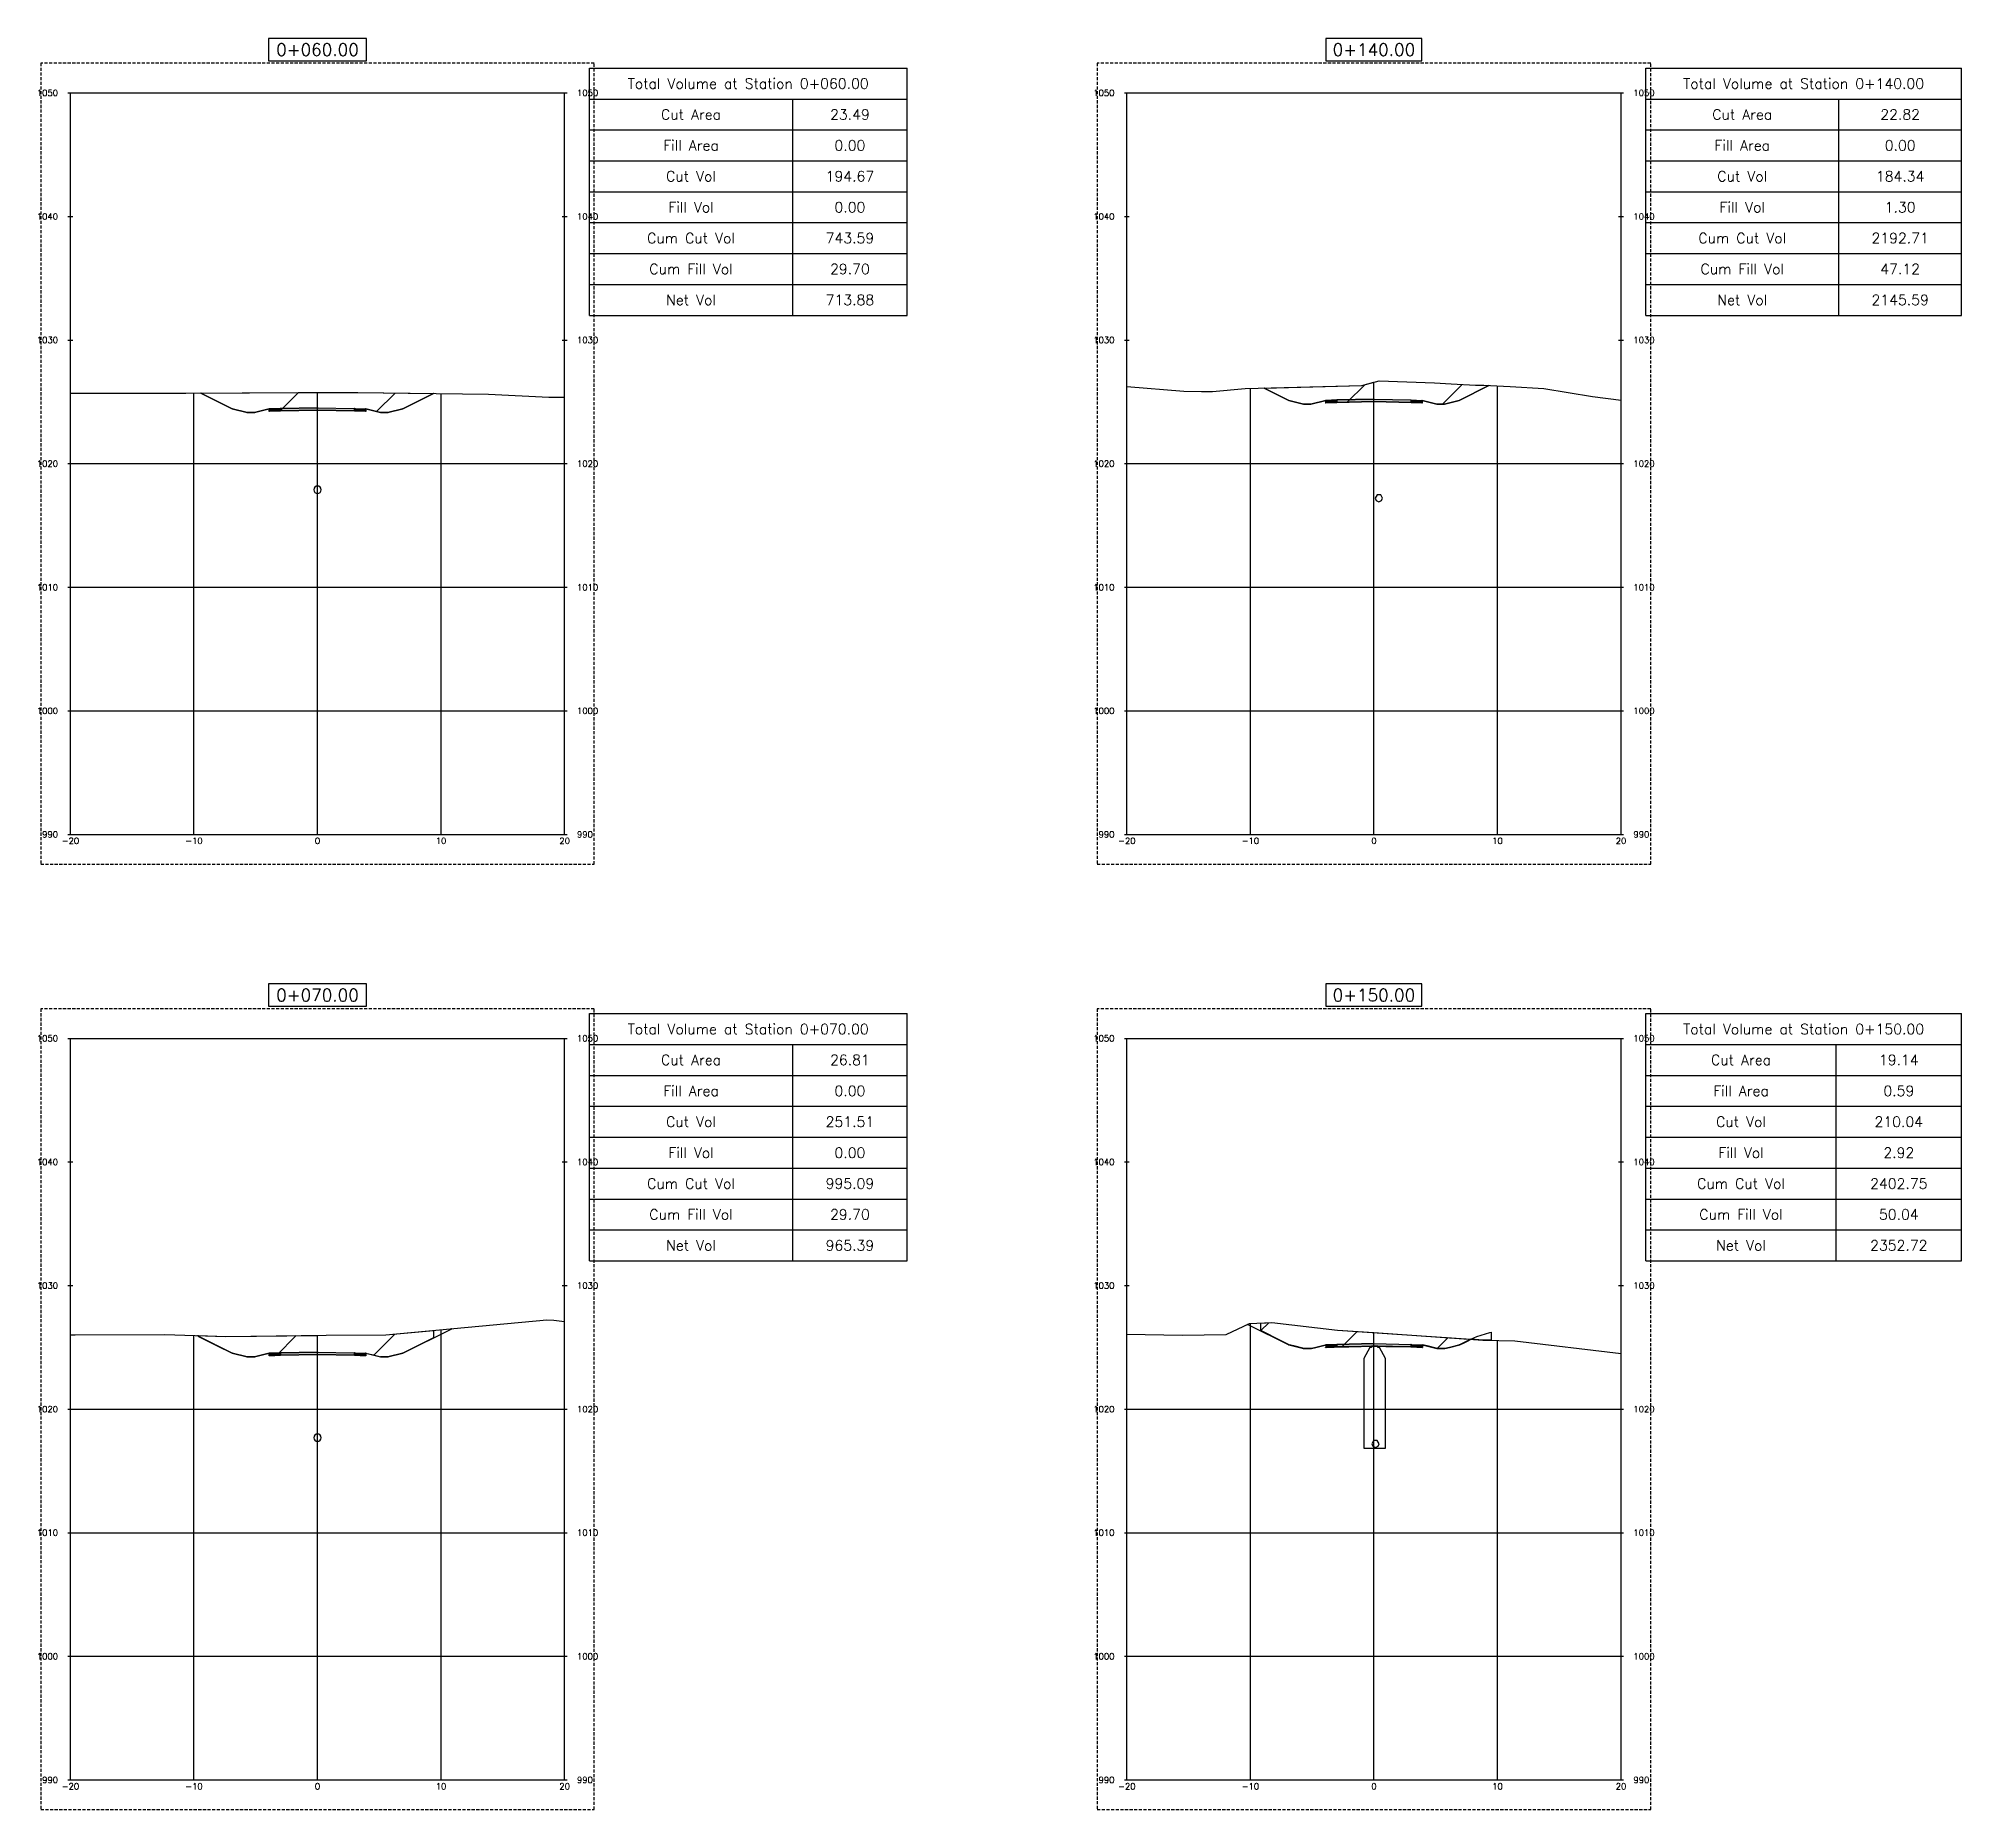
# Model space of a CAD drawing. Header units: metres. Extents: x 517023 to 519141, y 3924953 to 3927827.
# Drawn here: x 518225.4 to 518381, y 3925358.7 to 3925502 of the extents above; entities that cross this region are included whole.
import ezdxf

# ---------------------------------------------------------------- set-up
doc = ezdxf.new("R2010")
doc.units = ezdxf.units.M
doc.linetypes.add('DASHED2', pattern=[0.375, 0.25, -0.125])
for name, color, linetype in [('C-ANNO-TABL', 1, 'Continuous'), ('C-ANNO-TABL-TEXT', 150, 'Continuous'), ('C-ANNO-TABL-TITL', 150, 'Continuous'), ('C-ANNO-TABL-TTBL', 5, 'Continuous'), ('C-ROAD-CORR', 5, 'Continuous'), ('C-ROAD-CORR-PATT', 150, 'Continuous'), ('C-ROAD-LINK', 150, 'Continuous'), ('C-ROAD-MARK', 212, 'Continuous'), ('C-ROAD-PROF-TTLB', 5, 'Continuous'), ('C-ROAD-SECT', 7, 'Continuous'), ('C-ROAD-SECT-GRID', 7, 'Continuous'), ('C-ROAD-SECT-TEXT', 92, 'Continuous'), ('C-ROAD-SECT-TICK', 7, 'Continuous'), ('C-ROAD-SECT-TITL', 92, 'Continuous'), ('C-ROAD-SHAP', 32, 'Continuous'), ('C-ROAD-SHAP-PATT', 7, 'Continuous'), ('C-STRM-PIPE', 170, 'Continuous'), ('C-STRM-STRC', 170, 'Continuous')]:
    doc.layers.add(name, color=color, linetype=linetype)
doc.layers.add('C-ROAD-SECT-BUFR', color=6, linetype='DASHED2', plot=False)
doc.styles.get("Standard").update_dxf_attribs({"font": 'simplex.shx'})

msp = doc.modelspace()

# ---------------------------------------------------------------- hatches: boundary and pattern name
at = {"layer": 'C-ROAD-CORR-PATT', "linetype": 'Continuous', "lineweight": -3}
h = msp.add_hatch(dxfattribs=at)
h.set_pattern_fill('ANSI31', color=1, scale=1.75, style=0)
h.set_pattern_definition([(45, (518324.5914, 3925473.75), (-3.9289, 3.9289), [])])
h.paths.add_polyline_path([(518324.59, 3925473.75), (518332.49, 3925473.96), (518333.89, 3925474.35), (518338.38, 3925474.17), (518339.72, 3925474.11), (518341.69, 3925473.99), (518342.36, 3925473.98), (518342.78, 3925473.96), (518340.37, 3925472.76), (518339.17, 3925472.46), (518338.57, 3925472.46), (518337.37, 3925472.76), (518337.37, 3925472.56), (518336.47, 3925472.6), (518333.47, 3925472.66), (518330.47, 3925472.6), (518329.57, 3925472.56), (518329.57, 3925472.76), (518328.37, 3925472.46), (518327.77, 3925472.46), (518326.57, 3925472.76)])
h = msp.add_hatch(dxfattribs=at)
h.set_pattern_fill('ANSI31', color=1, scale=1.75, style=0)
h.set_pattern_definition([(45, (518238.526, 3925473.35), (-3.9289, 3.9289), [])])
h.paths.add_polyline_path([(518238.53, 3925473.35), (518246.44, 3925473.4), (518251.23, 3925473.39), (518257.35, 3925473.32), (518254.87, 3925472.08), (518253.67, 3925471.78), (518253.07, 3925471.78), (518251.87, 3925472.08), (518251.87, 3925471.88), (518250.97, 3925471.91), (518247.97, 3925471.97), (518244.97, 3925471.91), (518244.07, 3925471.88), (518244.07, 3925472.08), (518242.87, 3925471.78), (518242.27, 3925471.78), (518241.07, 3925472.08)])
h = msp.add_hatch(dxfattribs=at)
h.set_pattern_fill('ANSI31', color=1, scale=1.75, style=0)
h.set_pattern_definition([(45, (518238.333, 3925397.035), (-3.9289, 3.9289), [])])
h.paths.add_polyline_path([(518238.33, 3925397.03), (518238.33, 3925397.09), (518240.56, 3925397.02), (518248.68, 3925397.12), (518253.51, 3925397.15), (518257.37, 3925397.51), (518257.37, 3925396.91), (518254.87, 3925395.67), (518253.67, 3925395.37), (518253.07, 3925395.37), (518252.47, 3925395.52), (518251.87, 3925395.67), (518251.87, 3925395.57), (518251.87, 3925395.47), (518250.97, 3925395.5), (518247.97, 3925395.56), (518244.97, 3925395.5), (518244.52, 3925395.48), (518244.07, 3925395.47), (518244.07, 3925395.57), (518244.07, 3925395.67), (518242.87, 3925395.37), (518242.27, 3925395.37), (518241.07, 3925395.67)])
h = msp.add_hatch(dxfattribs=at)
h.set_pattern_fill('ANSI31', color=1, scale=1.75, style=0)
h.set_pattern_definition([(45, (518324.3133, 3925397.49), (-3.9289, 3.9289), [])])
h.paths.add_polyline_path([(518324.31, 3925397.49), (518324.31, 3925398.1), (518325.21, 3925398.14), (518330.53, 3925397.53), (518341.33, 3925396.8), (518340.82, 3925396.54), (518340.41, 3925396.34), (518339.58, 3925396.13), (518339.21, 3925396.04), (518338.8, 3925396.04), (518338.61, 3925396.04), (518337.78, 3925396.25), (518337.41, 3925396.34), (518337.41, 3925396.28), (518337.41, 3925396.14), (518337.14, 3925396.15), (518336.51, 3925396.18), (518334.43, 3925396.22), (518333.51, 3925396.24), (518331.43, 3925396.19), (518330.51, 3925396.18), (518330.24, 3925396.16), (518329.62, 3925396.14), (518329.62, 3925396.2), (518329.62, 3925396.34), (518328.78, 3925396.13), (518328.42, 3925396.04), (518328, 3925396.04), (518327.82, 3925396.04), (518326.98, 3925396.25), (518326.62, 3925396.34), (518326.02, 3925396.64)])
h = msp.add_hatch(dxfattribs=at)
h.set_pattern_fill('ANSI31', color=3, scale=1.75, style=0)
h.set_pattern_definition([(45, (518341.327, 3925396.796), (-3.929, 3.929), [])])
h.paths.add_polyline_path([(518341.33, 3925396.8), (518341.56, 3925396.91), (518341.8, 3925397.01), (518342.84, 3925397.35), (518342.95, 3925397.36), (518342.95, 3925396.71), (518342.27, 3925396.73)])
at = {"layer": 'C-ROAD-SHAP-PATT', "linetype": 'Continuous', "lineweight": -3}
for points in [[(518244.97, 3925472.11), (518244.07, 3925472.08), (518244.07, 3925471.88), (518244.97, 3925471.91)], [(518247.97, 3925472.17), (518244.97, 3925472.11), (518244.97, 3925471.91), (518247.97, 3925471.97)], [(518247.97, 3925472.17), (518250.97, 3925472.11), (518250.97, 3925471.91), (518247.97, 3925471.97)], [(518250.97, 3925472.11), (518251.87, 3925472.08), (518251.87, 3925471.88), (518250.97, 3925471.91)], [(518330.47, 3925472.8), (518329.57, 3925472.76), (518329.57, 3925472.56), (518330.47, 3925472.6)], [(518333.47, 3925472.86), (518330.47, 3925472.8), (518330.47, 3925472.6), (518333.47, 3925472.66)], [(518333.47, 3925472.86), (518336.47, 3925472.8), (518336.47, 3925472.6), (518333.47, 3925472.66)], [(518336.47, 3925472.8), (518337.37, 3925472.76), (518337.37, 3925472.56), (518336.47, 3925472.6)], [(518330.47, 3925396.38), (518329.57, 3925396.34), (518329.57, 3925396.14), (518330.47, 3925396.18)], [(518333.47, 3925396.44), (518330.47, 3925396.38), (518330.47, 3925396.18), (518333.47, 3925396.24)], [(518333.47, 3925396.44), (518336.47, 3925396.38), (518336.47, 3925396.18), (518333.47, 3925396.24)], [(518336.47, 3925396.38), (518337.37, 3925396.34), (518337.37, 3925396.14), (518336.47, 3925396.18)], [(518244.97, 3925395.7), (518244.07, 3925395.67), (518244.07, 3925395.47), (518244.97, 3925395.5)], [(518247.97, 3925395.76), (518244.97, 3925395.7), (518244.97, 3925395.5), (518247.97, 3925395.56)], [(518247.97, 3925395.76), (518250.97, 3925395.7), (518250.97, 3925395.5), (518247.97, 3925395.56)], [(518250.97, 3925395.7), (518251.87, 3925395.67), (518251.87, 3925395.47), (518250.97, 3925395.5)]]:
    msp.add_hatch(color=7, dxfattribs=at).paths.add_polyline_path(points)

# ---------------------------------------------------------------- linework, layer by layer
at = {"layer": 'C-ANNO-TABL', "color": 1, "linetype": 'Continuous', "lineweight": -3}
for p, q in [((518269.97, 3925497.14), (518295.69, 3925497.14)), ((518286.44, 3925479.64), (518286.44, 3925497.14)), ((518355.47, 3925497.14), (518381.03, 3925497.14)), ((518371.1, 3925479.64), (518371.1, 3925497.14)), ((518269.97, 3925494.64), (518295.69, 3925494.64)), ((518355.47, 3925494.64), (518381.03, 3925494.64)), ((518269.97, 3925492.14), (518295.69, 3925492.14)), ((518355.47, 3925492.14), (518381.03, 3925492.14)), ((518269.97, 3925489.64), (518295.69, 3925489.64)), ((518355.47, 3925489.64), (518381.03, 3925489.64)), ((518269.97, 3925487.14), (518295.69, 3925487.14)), ((518355.47, 3925487.14), (518381.03, 3925487.14)), ((518269.97, 3925484.64), (518295.69, 3925484.64)), ((518355.47, 3925484.64), (518381.03, 3925484.64)), ((518269.97, 3925482.14), (518295.69, 3925482.14)), ((518355.47, 3925482.14), (518381.03, 3925482.14)), ((518269.97, 3925420.64), (518295.69, 3925420.64)), ((518286.44, 3925403.14), (518286.44, 3925420.64)), ((518355.47, 3925420.64), (518381.03, 3925420.64)), ((518370.88, 3925403.14), (518370.88, 3925420.64)), ((518269.97, 3925418.14), (518295.69, 3925418.14)), ((518355.47, 3925418.14), (518381.03, 3925418.14)), ((518269.97, 3925415.64), (518295.69, 3925415.64)), ((518355.47, 3925415.64), (518381.03, 3925415.64)), ((518269.97, 3925413.14), (518295.69, 3925413.14)), ((518355.47, 3925413.14), (518381.03, 3925413.14)), ((518269.97, 3925410.64), (518295.69, 3925410.64)), ((518355.47, 3925410.64), (518381.03, 3925410.64)), ((518269.97, 3925408.14), (518295.69, 3925408.14)), ((518355.47, 3925408.14), (518381.03, 3925408.14)), ((518269.97, 3925405.64), (518295.69, 3925405.64)), ((518355.47, 3925405.64), (518381.03, 3925405.64))]:
    msp.add_line(p, q, dxfattribs=at)
at = {"layer": 'C-ANNO-TABL-TTBL', "color": 5, "linetype": 'Continuous', "lineweight": -3}
for p, q in [((518269.97, 3925499.64), (518295.69, 3925499.64)), ((518269.97, 3925479.64), (518269.97, 3925499.64)), ((518295.69, 3925479.64), (518295.69, 3925499.64)), ((518355.47, 3925499.64), (518381.03, 3925499.64)), ((518355.47, 3925479.64), (518355.47, 3925499.64)), ((518381.03, 3925479.64), (518381.03, 3925499.64)), ((518269.97, 3925479.64), (518295.69, 3925479.64)), ((518355.47, 3925479.64), (518381.03, 3925479.64)), ((518269.97, 3925423.14), (518295.69, 3925423.14)), ((518269.97, 3925403.14), (518269.97, 3925423.14)), ((518295.69, 3925403.14), (518295.69, 3925423.14)), ((518355.47, 3925423.14), (518381.03, 3925423.14)), ((518355.47, 3925403.14), (518355.47, 3925423.14)), ((518381.03, 3925403.14), (518381.03, 3925423.14)), ((518269.97, 3925403.14), (518295.69, 3925403.14)), ((518355.47, 3925403.14), (518381.03, 3925403.14))]:
    msp.add_line(p, q, dxfattribs=at)
at = {"layer": 'C-ROAD-CORR', "color": 1, "linetype": 'Continuous', "lineweight": -3}
for p, q in [((518324.59, 3925473.75), (518332.49, 3925473.96)), ((518326.57, 3925472.76), (518324.59, 3925473.75)), ((518332.49, 3925473.96), (518333.89, 3925474.35)), ((518333.89, 3925474.35), (518338.38, 3925474.17)), ((518338.38, 3925474.17), (518339.72, 3925474.11)), ((518339.72, 3925474.11), (518341.69, 3925473.99)), ((518342.78, 3925473.96), (518340.37, 3925472.76)), ((518341.69, 3925473.99), (518342.36, 3925473.98)), ((518342.36, 3925473.98), (518342.78, 3925473.96)), ((518238.53, 3925473.35), (518246.44, 3925473.4)), ((518241.07, 3925472.08), (518238.53, 3925473.35)), ((518242.27, 3925471.78), (518241.07, 3925472.08)), ((518244.07, 3925472.08), (518242.87, 3925471.78)), ((518244.07, 3925471.88), (518244.07, 3925472.08)), ((518246.44, 3925473.4), (518251.23, 3925473.39)), ((518251.23, 3925473.39), (518257.35, 3925473.32)), ((518253.07, 3925471.78), (518251.87, 3925472.08)), ((518251.87, 3925472.08), (518251.87, 3925471.88)), ((518254.87, 3925472.08), (518253.67, 3925471.78)), ((518257.35, 3925473.32), (518254.87, 3925472.08)), ((518327.77, 3925472.46), (518326.57, 3925472.76)), ((518328.37, 3925472.46), (518327.77, 3925472.46)), ((518329.57, 3925472.76), (518328.37, 3925472.46)), ((518329.57, 3925472.56), (518329.57, 3925472.76)), ((518330.47, 3925472.6), (518329.57, 3925472.56)), ((518333.47, 3925472.66), (518330.47, 3925472.6)), ((518336.47, 3925472.6), (518333.47, 3925472.66)), ((518337.37, 3925472.56), (518336.47, 3925472.6)), ((518338.57, 3925472.46), (518337.37, 3925472.76)), ((518337.37, 3925472.76), (518337.37, 3925472.56)), ((518339.17, 3925472.46), (518338.57, 3925472.46)), ((518340.37, 3925472.76), (518339.17, 3925472.46)), ((518242.87, 3925471.78), (518242.27, 3925471.78)), ((518244.97, 3925471.91), (518244.07, 3925471.88)), ((518247.97, 3925471.97), (518244.97, 3925471.91)), ((518250.97, 3925471.91), (518247.97, 3925471.97)), ((518251.87, 3925471.88), (518250.97, 3925471.91)), ((518253.67, 3925471.78), (518253.07, 3925471.78)), ((518253.51, 3925397.15), (518257.37, 3925397.51)), ((518257.37, 3925397.51), (518257.37, 3925396.91)), ((518324.31, 3925398.1), (518325.21, 3925398.14)), ((518324.31, 3925397.49), (518324.31, 3925398.1)), ((518326.02, 3925396.64), (518324.31, 3925397.49)), ((518325.21, 3925398.14), (518330.53, 3925397.53)), ((518330.53, 3925397.53), (518341.33, 3925396.8)), ((518238.33, 3925397.03), (518238.33, 3925397.09)), ((518238.33, 3925397.09), (518240.56, 3925397.02)), ((518241.07, 3925395.67), (518238.33, 3925397.03)), ((518240.56, 3925397.02), (518248.68, 3925397.12)), ((518248.68, 3925397.12), (518253.51, 3925397.15)), ((518257.37, 3925396.91), (518254.87, 3925395.67)), ((518326.62, 3925396.34), (518326.02, 3925396.64)), ((518326.98, 3925396.25), (518326.62, 3925396.34)), ((518327.82, 3925396.04), (518326.98, 3925396.25)), ((518328, 3925396.04), (518327.82, 3925396.04)), ((518328.42, 3925396.04), (518328, 3925396.04)), ((518328.78, 3925396.13), (518328.42, 3925396.04)), ((518329.62, 3925396.34), (518328.78, 3925396.13)), ((518329.62, 3925396.2), (518329.62, 3925396.34)), ((518329.62, 3925396.14), (518329.62, 3925396.2)), ((518330.24, 3925396.16), (518329.62, 3925396.14)), ((518330.51, 3925396.18), (518330.24, 3925396.16)), ((518331.43, 3925396.19), (518330.51, 3925396.18)), ((518333.51, 3925396.24), (518331.43, 3925396.19)), ((518334.43, 3925396.22), (518333.51, 3925396.24)), ((518336.51, 3925396.18), (518334.43, 3925396.22)), ((518337.14, 3925396.15), (518336.51, 3925396.18)), ((518337.41, 3925396.14), (518337.14, 3925396.15)), ((518337.78, 3925396.25), (518337.41, 3925396.34)), ((518337.41, 3925396.34), (518337.41, 3925396.28)), ((518337.41, 3925396.28), (518337.41, 3925396.14)), ((518338.61, 3925396.04), (518337.78, 3925396.25)), ((518338.8, 3925396.04), (518338.61, 3925396.04)), ((518339.21, 3925396.04), (518338.8, 3925396.04)), ((518339.58, 3925396.13), (518339.21, 3925396.04)), ((518340.41, 3925396.34), (518339.58, 3925396.13)), ((518340.82, 3925396.54), (518340.41, 3925396.34)), ((518341.33, 3925396.8), (518340.82, 3925396.54)), ((518242.27, 3925395.37), (518241.07, 3925395.67)), ((518242.87, 3925395.37), (518242.27, 3925395.37)), ((518244.07, 3925395.67), (518242.87, 3925395.37)), ((518244.07, 3925395.57), (518244.07, 3925395.67)), ((518244.07, 3925395.47), (518244.07, 3925395.57)), ((518244.07, 3925395.47), (518244.97, 3925395.5)), ((518247.97, 3925395.56), (518244.97, 3925395.5)), ((518250.97, 3925395.5), (518247.97, 3925395.56)), ((518251.87, 3925395.47), (518250.97, 3925395.5)), ((518251.87, 3925395.67), (518253.07, 3925395.37)), ((518251.87, 3925395.67), (518251.87, 3925395.57)), ((518251.87, 3925395.57), (518251.87, 3925395.47)), ((518253.67, 3925395.37), (518253.07, 3925395.37)), ((518254.87, 3925395.67), (518253.67, 3925395.37))]:
    msp.add_line(p, q, dxfattribs=at)
at = {"layer": 'C-ROAD-CORR', "color": 3, "linetype": 'Continuous', "lineweight": -3}
for p, q in [((518341.8, 3925397.01), (518342.84, 3925397.35)), ((518342.84, 3925397.35), (518342.95, 3925397.36)), ((518342.95, 3925397.36), (518342.95, 3925396.71)), ((518341.33, 3925396.8), (518341.56, 3925396.91)), ((518342.27, 3925396.73), (518341.33, 3925396.8)), ((518341.56, 3925396.91), (518341.8, 3925397.01)), ((518342.95, 3925396.71), (518342.27, 3925396.73))]:
    msp.add_line(p, q, dxfattribs=at)
at = {"layer": 'C-ROAD-LINK', "color": 150, "linetype": 'Continuous', "lineweight": -3}
for p, q in [((518324.59, 3925473.75), (518326.57, 3925472.76)), ((518340.37, 3925472.76), (518342.78, 3925473.96)), ((518238.53, 3925473.35), (518241.07, 3925472.08)), ((518241.07, 3925472.08), (518242.27, 3925471.78)), ((518242.87, 3925471.78), (518244.07, 3925472.08)), ((518244.07, 3925472.08), (518244.97, 3925472.11)), ((518244.07, 3925472.08), (518244.07, 3925471.88)), ((518244.97, 3925472.11), (518247.97, 3925472.17)), ((518244.97, 3925472.11), (518244.97, 3925471.91)), ((518244.97, 3925471.91), (518244.97, 3925472.11)), ((518247.97, 3925472.17), (518250.97, 3925472.11)), ((518247.97, 3925471.97), (518247.97, 3925472.17)), ((518250.97, 3925472.11), (518250.97, 3925471.91)), ((518250.97, 3925472.11), (518251.87, 3925472.08)), ((518250.97, 3925471.91), (518250.97, 3925472.11)), ((518251.87, 3925472.08), (518251.87, 3925471.88)), ((518251.87, 3925472.08), (518253.07, 3925471.78)), ((518253.67, 3925471.78), (518254.87, 3925472.08)), ((518254.87, 3925472.08), (518257.35, 3925473.32)), ((518326.57, 3925472.76), (518327.77, 3925472.46)), ((518327.77, 3925472.46), (518328.37, 3925472.46)), ((518328.37, 3925472.46), (518329.57, 3925472.76)), ((518329.57, 3925472.76), (518330.47, 3925472.8)), ((518329.57, 3925472.76), (518329.57, 3925472.56)), ((518329.57, 3925472.56), (518330.47, 3925472.6)), ((518330.47, 3925472.8), (518333.47, 3925472.86)), ((518330.47, 3925472.8), (518330.47, 3925472.6)), ((518330.47, 3925472.6), (518330.47, 3925472.8)), ((518330.47, 3925472.6), (518333.47, 3925472.66)), ((518333.47, 3925472.86), (518336.47, 3925472.8)), ((518333.47, 3925472.66), (518333.47, 3925472.86)), ((518333.47, 3925472.66), (518336.47, 3925472.6)), ((518336.47, 3925472.8), (518336.47, 3925472.6)), ((518336.47, 3925472.8), (518337.37, 3925472.76)), ((518336.47, 3925472.6), (518336.47, 3925472.8)), ((518336.47, 3925472.6), (518337.37, 3925472.56)), ((518337.37, 3925472.76), (518337.37, 3925472.56)), ((518337.37, 3925472.76), (518338.57, 3925472.46)), ((518338.57, 3925472.46), (518339.17, 3925472.46)), ((518339.17, 3925472.46), (518340.37, 3925472.76)), ((518242.27, 3925471.78), (518242.87, 3925471.78)), ((518244.07, 3925471.88), (518244.97, 3925471.91)), ((518244.97, 3925471.91), (518247.97, 3925471.97)), ((518247.97, 3925471.97), (518250.97, 3925471.91)), ((518250.97, 3925471.91), (518251.87, 3925471.88)), ((518253.07, 3925471.78), (518253.67, 3925471.78)), ((518254.87, 3925395.67), (518258.83, 3925397.65)), ((518323.26, 3925398), (518326.57, 3925396.34)), ((518238.22, 3925397.09), (518241.07, 3925395.67)), ((518326.57, 3925396.34), (518327.77, 3925396.04)), ((518327.77, 3925396.04), (518328.37, 3925396.04)), ((518328.37, 3925396.04), (518329.57, 3925396.34)), ((518329.57, 3925396.34), (518330.47, 3925396.38)), ((518329.57, 3925396.34), (518329.57, 3925396.14)), ((518329.57, 3925396.14), (518330.47, 3925396.18)), ((518330.47, 3925396.38), (518333.47, 3925396.44)), ((518330.47, 3925396.38), (518330.47, 3925396.18)), ((518330.47, 3925396.18), (518330.47, 3925396.38)), ((518330.47, 3925396.18), (518333.47, 3925396.24)), ((518333.47, 3925396.44), (518336.47, 3925396.38)), ((518333.47, 3925396.24), (518333.47, 3925396.44)), ((518333.47, 3925396.24), (518336.47, 3925396.18)), ((518336.47, 3925396.38), (518336.47, 3925396.18)), ((518336.47, 3925396.38), (518337.37, 3925396.34)), ((518336.47, 3925396.18), (518336.47, 3925396.38)), ((518336.47, 3925396.18), (518337.37, 3925396.14)), ((518337.37, 3925396.34), (518337.37, 3925396.14)), ((518337.37, 3925396.34), (518338.57, 3925396.04)), ((518338.57, 3925396.04), (518339.17, 3925396.04)), ((518339.17, 3925396.04), (518340.37, 3925396.34)), ((518340.37, 3925396.34), (518341.29, 3925396.8)), ((518241.07, 3925395.67), (518242.27, 3925395.37)), ((518242.27, 3925395.37), (518242.87, 3925395.37)), ((518242.87, 3925395.37), (518244.07, 3925395.67)), ((518244.07, 3925395.67), (518244.97, 3925395.7)), ((518244.07, 3925395.67), (518244.07, 3925395.47)), ((518244.07, 3925395.47), (518244.97, 3925395.5)), ((518244.97, 3925395.7), (518247.97, 3925395.76)), ((518244.97, 3925395.7), (518244.97, 3925395.5)), ((518244.97, 3925395.5), (518244.97, 3925395.7)), ((518244.97, 3925395.5), (518247.97, 3925395.56)), ((518247.97, 3925395.76), (518250.97, 3925395.7)), ((518247.97, 3925395.56), (518247.97, 3925395.76)), ((518247.97, 3925395.56), (518250.97, 3925395.5)), ((518250.97, 3925395.7), (518250.97, 3925395.5)), ((518250.97, 3925395.7), (518251.87, 3925395.67)), ((518250.97, 3925395.5), (518250.97, 3925395.7)), ((518250.97, 3925395.5), (518251.87, 3925395.47)), ((518251.87, 3925395.67), (518251.87, 3925395.47)), ((518251.87, 3925395.67), (518253.07, 3925395.37)), ((518253.07, 3925395.37), (518253.67, 3925395.37)), ((518253.67, 3925395.37), (518254.87, 3925395.67))]:
    msp.add_line(p, q, dxfattribs=at)
at = {"layer": 'C-ROAD-MARK', "color": 212, "linetype": 'Continuous', "lineweight": -3}
for centre in [(518324.59, 3925473.75), (518342.78, 3925473.96), (518238.53, 3925473.35), (518241.07, 3925472.08), (518244.07, 3925472.08), (518244.97, 3925472.11), (518247.97, 3925472.17), (518250.97, 3925472.11), (518251.87, 3925472.08), (518254.87, 3925472.08), (518257.35, 3925473.32), (518326.57, 3925472.76), (518327.77, 3925472.46), (518328.37, 3925472.46), (518329.57, 3925472.76), (518329.57, 3925472.56), (518330.47, 3925472.8), (518330.47, 3925472.6), (518333.47, 3925472.86), (518333.47, 3925472.66), (518336.47, 3925472.8), (518336.47, 3925472.6), (518337.37, 3925472.76), (518337.37, 3925472.56), (518338.57, 3925472.46), (518339.17, 3925472.46), (518340.37, 3925472.76), (518242.27, 3925471.78), (518242.87, 3925471.78), (518244.07, 3925471.88), (518244.97, 3925471.91), (518247.97, 3925471.97), (518250.97, 3925471.91), (518251.87, 3925471.88), (518253.07, 3925471.78), (518253.67, 3925471.78), (518258.83, 3925397.65), (518323.26, 3925398), (518238.22, 3925397.09), (518326.57, 3925396.34), (518327.77, 3925396.04), (518328.37, 3925396.04), (518329.57, 3925396.34), (518329.57, 3925396.14), (518330.47, 3925396.38), (518330.47, 3925396.18), (518333.47, 3925396.44), (518333.47, 3925396.24), (518336.47, 3925396.38), (518336.47, 3925396.18), (518337.37, 3925396.34), (518337.37, 3925396.14), (518338.57, 3925396.04), (518339.17, 3925396.04), (518340.37, 3925396.34), (518341.29, 3925396.8), (518241.07, 3925395.67), (518242.27, 3925395.37), (518242.87, 3925395.37), (518244.07, 3925395.67), (518244.07, 3925395.47), (518244.97, 3925395.7), (518244.97, 3925395.5), (518247.97, 3925395.76), (518247.97, 3925395.56), (518250.97, 3925395.7), (518250.97, 3925395.5), (518251.87, 3925395.67), (518251.87, 3925395.47), (518253.07, 3925395.37), (518253.67, 3925395.37), (518254.87, 3925395.67)]:
    msp.add_circle(centre, 0.015, dxfattribs=at)
at = {"layer": 'C-ROAD-PROF-TTLB', "color": 5, "linetype": 'Continuous', "lineweight": -3}
for p, q in [((518227.97, 3925437.64), (518227.97, 3925497.64)), ((518227.97, 3925497.64), (518267.97, 3925497.64)), ((518267.97, 3925437.64), (518267.97, 3925497.64)), ((518313.47, 3925437.64), (518313.47, 3925497.64)), ((518313.47, 3925497.64), (518353.47, 3925497.64)), ((518353.47, 3925437.64), (518353.47, 3925497.64)), ((518227.97, 3925437.64), (518267.97, 3925437.64)), ((518313.47, 3925437.64), (518353.47, 3925437.64)), ((518227.97, 3925361.14), (518227.97, 3925421.14)), ((518227.97, 3925421.14), (518267.97, 3925421.14)), ((518267.97, 3925361.14), (518267.97, 3925421.14)), ((518313.47, 3925361.14), (518313.47, 3925421.14)), ((518313.47, 3925421.14), (518353.47, 3925421.14)), ((518353.47, 3925361.14), (518353.47, 3925421.14)), ((518227.97, 3925361.14), (518267.97, 3925361.14)), ((518313.47, 3925361.14), (518353.47, 3925361.14))]:
    msp.add_line(p, q, dxfattribs=at)
at = {"layer": 'C-ROAD-SECT', "color": 7, "linetype": 'Continuous', "lineweight": -3}
for points in [[(518313.47, 3925473.87), (518318.08, 3925473.51), (518319.52, 3925473.48), (518320.4, 3925473.49), (518323.04, 3925473.71), (518332.49, 3925473.96), (518333.47, 3925474.23), (518333.89, 3925474.35), (518338.38, 3925474.17), (518339.72, 3925474.11), (518341.69, 3925473.99), (518342.36, 3925473.98), (518344.49, 3925473.88), (518347.23, 3925473.71), (518351.15, 3925473.07), (518353.47, 3925472.77)], [(518324.59, 3925473.75), (518326.57, 3925472.76), (518327.77, 3925472.46), (518328.37, 3925472.46), (518329.57, 3925472.76), (518329.57, 3925472.56), (518330.47, 3925472.6), (518333.47, 3925472.66), (518336.47, 3925472.6), (518337.37, 3925472.56), (518337.37, 3925472.76), (518338.57, 3925472.46), (518339.17, 3925472.46), (518340.37, 3925472.76), (518342.78, 3925473.96)], [(518227.97, 3925473.35), (518237.32, 3925473.34), (518246.44, 3925473.4), (518247.97, 3925473.4), (518251.23, 3925473.39), (518261.82, 3925473.26), (518266.69, 3925473.03), (518267.97, 3925473.02)], [(518238.53, 3925473.35), (518241.07, 3925472.08), (518242.27, 3925471.78), (518242.87, 3925471.78), (518244.07, 3925472.08), (518244.07, 3925471.88), (518244.97, 3925471.91), (518247.97, 3925471.97), (518250.97, 3925471.91), (518251.87, 3925471.88), (518251.87, 3925472.08), (518253.07, 3925471.78), (518253.67, 3925471.78), (518254.87, 3925472.08), (518257.35, 3925473.32)], [(518227.97, 3925397.15), (518228.36, 3925397.15), (518235.58, 3925397.17), (518240.56, 3925397.02), (518247.97, 3925397.11), (518248.68, 3925397.12), (518253.51, 3925397.15), (518266.52, 3925398.36), (518266.52, 3925398.36), (518267.1, 3925398.34), (518267.97, 3925398.22)], [(518313.47, 3925397.2), (518317.95, 3925397.12), (518321.52, 3925397.17), (518323.4, 3925398.07), (518325.21, 3925398.14), (518330.53, 3925397.53), (518333.47, 3925397.33), (518342.27, 3925396.73), (518344.86, 3925396.66), (518353.47, 3925395.63)], [(518324.31, 3925397.49), (518326.02, 3925396.64), (518326.62, 3925396.34), (518326.98, 3925396.25), (518327.82, 3925396.04), (518328, 3925396.04), (518328.42, 3925396.04), (518328.78, 3925396.13), (518329.62, 3925396.34), (518329.62, 3925396.2), (518329.62, 3925396.14), (518330.24, 3925396.16), (518330.51, 3925396.18), (518331.43, 3925396.19), (518333.47, 3925396.23), (518333.51, 3925396.24), (518334.43, 3925396.22), (518336.51, 3925396.18), (518337.14, 3925396.15), (518337.41, 3925396.14), (518337.41, 3925396.28), (518337.41, 3925396.34), (518337.78, 3925396.25), (518338.61, 3925396.04), (518338.8, 3925396.04), (518339.21, 3925396.04), (518339.58, 3925396.13), (518340.41, 3925396.34), (518340.82, 3925396.54), (518341.56, 3925396.91), (518341.8, 3925397.01), (518342.84, 3925397.35), (518342.95, 3925397.36)], [(518238.33, 3925397.03), (518239.8, 3925396.3), (518241.07, 3925395.67), (518241.67, 3925395.52), (518242.27, 3925395.37), (518242.57, 3925395.37), (518242.87, 3925395.37), (518243.47, 3925395.52), (518244.07, 3925395.67), (518244.07, 3925395.57), (518244.07, 3925395.47), (518244.52, 3925395.48), (518244.97, 3925395.5), (518246.47, 3925395.53), (518247.97, 3925395.56), (518249.47, 3925395.53), (518250.97, 3925395.5), (518251.42, 3925395.48), (518251.87, 3925395.47), (518251.87, 3925395.57), (518251.87, 3925395.67), (518252.47, 3925395.52), (518253.07, 3925395.37), (518253.37, 3925395.37), (518253.67, 3925395.37), (518254.27, 3925395.52), (518254.87, 3925395.67), (518256.11, 3925396.28), (518257.37, 3925396.91)]]:
    msp.add_lwpolyline(points, dxfattribs=at)
at = {"layer": 'C-ROAD-SECT-BUFR', "color": 6, "linetype": 'DASHED2', "lineweight": -3}
for p, q in [((518270.37, 3925500.04), (518225.57, 3925500.04)), ((518225.57, 3925500.04), (518225.57, 3925435.24)), ((518270.37, 3925435.24), (518270.37, 3925500.04)), ((518355.87, 3925500.04), (518311.07, 3925500.04)), ((518311.07, 3925500.04), (518311.07, 3925435.24)), ((518355.87, 3925435.24), (518355.87, 3925500.04)), ((518225.57, 3925435.24), (518270.37, 3925435.24)), ((518311.07, 3925435.24), (518355.87, 3925435.24)), ((518270.37, 3925423.54), (518225.57, 3925423.54)), ((518225.57, 3925423.54), (518225.57, 3925358.74)), ((518270.37, 3925358.74), (518270.37, 3925423.54)), ((518355.87, 3925423.54), (518311.07, 3925423.54)), ((518311.07, 3925423.54), (518311.07, 3925358.74)), ((518355.87, 3925358.74), (518355.87, 3925423.54)), ((518225.57, 3925358.74), (518270.37, 3925358.74)), ((518311.07, 3925358.74), (518355.87, 3925358.74))]:
    msp.add_line(p, q, dxfattribs=at)
at = {"layer": 'C-ROAD-SECT-GRID', "color": 7, "linetype": 'Continuous', "lineweight": -3}
for p, q in [((518313.47, 3925437.64), (518313.47, 3925473.87)), ((518323.47, 3925437.64), (518323.47, 3925473.72)), ((518333.47, 3925437.64), (518333.47, 3925474.23)), ((518343.47, 3925437.64), (518343.47, 3925473.93)), ((518227.97, 3925437.64), (518227.97, 3925473.35)), ((518237.97, 3925437.64), (518237.97, 3925473.35)), ((518247.97, 3925437.64), (518247.97, 3925473.4)), ((518257.97, 3925437.64), (518257.97, 3925473.31)), ((518267.97, 3925437.64), (518267.97, 3925473.02)), ((518353.47, 3925437.64), (518353.47, 3925472.77)), ((518227.97, 3925467.64), (518267.97, 3925467.64)), ((518313.47, 3925467.64), (518353.47, 3925467.64)), ((518227.97, 3925457.64), (518267.97, 3925457.64)), ((518313.47, 3925457.64), (518353.47, 3925457.64)), ((518227.97, 3925447.64), (518267.97, 3925447.64)), ((518313.47, 3925447.64), (518353.47, 3925447.64)), ((518227.97, 3925437.64), (518267.97, 3925437.64)), ((518313.47, 3925437.64), (518353.47, 3925437.64)), ((518257.97, 3925361.14), (518257.97, 3925397.57)), ((518267.97, 3925361.14), (518267.97, 3925398.22)), ((518323.47, 3925361.14), (518323.47, 3925398.07)), ((518227.97, 3925361.14), (518227.97, 3925397.15)), ((518237.97, 3925361.14), (518237.97, 3925397.1)), ((518247.97, 3925361.14), (518247.97, 3925397.11)), ((518313.47, 3925361.14), (518313.47, 3925397.2)), ((518333.47, 3925361.14), (518333.47, 3925397.33)), ((518343.47, 3925361.14), (518343.47, 3925396.7)), ((518353.47, 3925361.14), (518353.47, 3925395.63)), ((518227.97, 3925391.14), (518267.97, 3925391.14)), ((518313.47, 3925391.14), (518353.47, 3925391.14)), ((518227.97, 3925381.14), (518267.97, 3925381.14)), ((518313.47, 3925381.14), (518353.47, 3925381.14)), ((518227.97, 3925371.14), (518267.97, 3925371.14)), ((518313.47, 3925371.14), (518353.47, 3925371.14)), ((518227.97, 3925361.14), (518267.97, 3925361.14)), ((518313.47, 3925361.14), (518353.47, 3925361.14))]:
    msp.add_line(p, q, dxfattribs=at)
at = {"layer": 'C-ROAD-SECT-TICK', "color": 7, "linetype": 'Continuous', "lineweight": -3}
for p, q in [((518227.77, 3925497.64), (518228.17, 3925497.64)), ((518267.77, 3925497.64), (518268.17, 3925497.64)), ((518313.27, 3925497.64), (518313.67, 3925497.64)), ((518353.27, 3925497.64), (518353.67, 3925497.64)), ((518227.77, 3925487.64), (518228.17, 3925487.64)), ((518267.77, 3925487.64), (518268.17, 3925487.64)), ((518313.27, 3925487.64), (518313.67, 3925487.64)), ((518353.27, 3925487.64), (518353.67, 3925487.64)), ((518227.77, 3925477.64), (518228.17, 3925477.64)), ((518267.77, 3925477.64), (518268.17, 3925477.64)), ((518313.27, 3925477.64), (518313.67, 3925477.64)), ((518353.27, 3925477.64), (518353.67, 3925477.64)), ((518227.77, 3925467.64), (518228.17, 3925467.64)), ((518267.77, 3925467.64), (518268.17, 3925467.64)), ((518313.27, 3925467.64), (518313.67, 3925467.64)), ((518353.27, 3925467.64), (518353.67, 3925467.64)), ((518227.77, 3925457.64), (518228.17, 3925457.64)), ((518267.77, 3925457.64), (518268.17, 3925457.64)), ((518313.27, 3925457.64), (518313.67, 3925457.64)), ((518353.27, 3925457.64), (518353.67, 3925457.64)), ((518227.77, 3925447.64), (518228.17, 3925447.64)), ((518267.77, 3925447.64), (518268.17, 3925447.64)), ((518313.27, 3925447.64), (518313.67, 3925447.64)), ((518353.27, 3925447.64), (518353.67, 3925447.64)), ((518227.77, 3925437.64), (518228.17, 3925437.64)), ((518267.77, 3925437.64), (518268.17, 3925437.64)), ((518313.27, 3925437.64), (518313.67, 3925437.64)), ((518353.27, 3925437.64), (518353.67, 3925437.64)), ((518227.77, 3925421.14), (518228.17, 3925421.14)), ((518267.77, 3925421.14), (518268.17, 3925421.14)), ((518313.27, 3925421.14), (518313.67, 3925421.14)), ((518353.27, 3925421.14), (518353.67, 3925421.14)), ((518227.77, 3925411.14), (518228.17, 3925411.14)), ((518267.77, 3925411.14), (518268.17, 3925411.14)), ((518313.27, 3925411.14), (518313.67, 3925411.14)), ((518353.27, 3925411.14), (518353.67, 3925411.14)), ((518227.77, 3925401.14), (518228.17, 3925401.14)), ((518267.77, 3925401.14), (518268.17, 3925401.14)), ((518313.27, 3925401.14), (518313.67, 3925401.14)), ((518353.27, 3925401.14), (518353.67, 3925401.14)), ((518227.77, 3925391.14), (518228.17, 3925391.14)), ((518267.77, 3925391.14), (518268.17, 3925391.14)), ((518313.27, 3925391.14), (518313.67, 3925391.14)), ((518353.27, 3925391.14), (518353.67, 3925391.14)), ((518227.77, 3925381.14), (518228.17, 3925381.14)), ((518267.77, 3925381.14), (518268.17, 3925381.14)), ((518313.27, 3925381.14), (518313.67, 3925381.14)), ((518353.27, 3925381.14), (518353.67, 3925381.14)), ((518227.77, 3925371.14), (518228.17, 3925371.14)), ((518267.77, 3925371.14), (518268.17, 3925371.14)), ((518313.27, 3925371.14), (518313.67, 3925371.14)), ((518353.27, 3925371.14), (518353.67, 3925371.14)), ((518227.77, 3925361.14), (518228.17, 3925361.14)), ((518267.77, 3925361.14), (518268.17, 3925361.14)), ((518313.27, 3925361.14), (518313.67, 3925361.14)), ((518353.27, 3925361.14), (518353.67, 3925361.14))]:
    msp.add_line(p, q, dxfattribs=at)
at = {"layer": 'C-ROAD-SECT-TITL', "color": 92, "linetype": 'Continuous', "lineweight": -3}
for points in [[(518244, 3925500.24), (518251.94, 3925500.24), (518251.94, 3925502.04), (518244, 3925502.04)], [(518329.59, 3925500.24), (518337.35, 3925500.24), (518337.35, 3925502.04), (518329.59, 3925502.04)], [(518244, 3925423.74), (518251.94, 3925423.74), (518251.94, 3925425.54), (518244, 3925425.54)], [(518329.59, 3925423.74), (518337.35, 3925423.74), (518337.35, 3925425.54), (518329.59, 3925425.54)]]:
    msp.add_3dface(points, dxfattribs=at)
at = {"layer": 'C-ROAD-SHAP', "color": 32, "linetype": 'Continuous', "lineweight": -3}
for p, q in [((518244.97, 3925472.11), (518244.07, 3925472.08)), ((518244.07, 3925472.08), (518244.07, 3925471.88)), ((518247.97, 3925472.17), (518244.97, 3925472.11)), ((518244.97, 3925472.11), (518244.97, 3925471.91)), ((518244.97, 3925471.91), (518244.97, 3925472.11)), ((518247.97, 3925472.17), (518250.97, 3925472.11)), ((518247.97, 3925471.97), (518247.97, 3925472.17)), ((518250.97, 3925472.11), (518250.97, 3925471.91)), ((518250.97, 3925472.11), (518251.87, 3925472.08)), ((518250.97, 3925471.91), (518250.97, 3925472.11)), ((518251.87, 3925472.08), (518251.87, 3925471.88)), ((518330.47, 3925472.8), (518329.57, 3925472.76)), ((518329.57, 3925472.76), (518329.57, 3925472.56)), ((518329.57, 3925472.56), (518330.47, 3925472.6)), ((518333.47, 3925472.86), (518330.47, 3925472.8)), ((518330.47, 3925472.8), (518330.47, 3925472.6)), ((518330.47, 3925472.6), (518330.47, 3925472.8)), ((518330.47, 3925472.6), (518333.47, 3925472.66)), ((518333.47, 3925472.86), (518336.47, 3925472.8)), ((518333.47, 3925472.66), (518333.47, 3925472.86)), ((518336.47, 3925472.6), (518333.47, 3925472.66)), ((518336.47, 3925472.8), (518336.47, 3925472.6)), ((518336.47, 3925472.8), (518337.37, 3925472.76)), ((518336.47, 3925472.6), (518336.47, 3925472.8)), ((518337.37, 3925472.56), (518336.47, 3925472.6)), ((518337.37, 3925472.76), (518337.37, 3925472.56)), ((518244.07, 3925471.88), (518244.97, 3925471.91)), ((518244.97, 3925471.91), (518247.97, 3925471.97)), ((518250.97, 3925471.91), (518247.97, 3925471.97)), ((518251.87, 3925471.88), (518250.97, 3925471.91)), ((518330.47, 3925396.38), (518329.57, 3925396.34)), ((518329.57, 3925396.34), (518329.57, 3925396.14)), ((518329.57, 3925396.14), (518330.47, 3925396.18)), ((518333.47, 3925396.44), (518330.47, 3925396.38)), ((518330.47, 3925396.38), (518330.47, 3925396.18)), ((518330.47, 3925396.18), (518330.47, 3925396.38)), ((518330.47, 3925396.18), (518333.47, 3925396.24)), ((518333.47, 3925396.44), (518336.47, 3925396.38)), ((518333.47, 3925396.24), (518333.47, 3925396.44)), ((518336.47, 3925396.18), (518333.47, 3925396.24)), ((518336.47, 3925396.38), (518336.47, 3925396.18)), ((518336.47, 3925396.38), (518337.37, 3925396.34)), ((518336.47, 3925396.18), (518336.47, 3925396.38)), ((518337.37, 3925396.14), (518336.47, 3925396.18)), ((518337.37, 3925396.34), (518337.37, 3925396.14)), ((518244.97, 3925395.7), (518244.07, 3925395.67)), ((518244.07, 3925395.67), (518244.07, 3925395.47)), ((518244.07, 3925395.47), (518244.97, 3925395.5)), ((518247.97, 3925395.76), (518244.97, 3925395.7)), ((518244.97, 3925395.7), (518244.97, 3925395.5)), ((518244.97, 3925395.5), (518244.97, 3925395.7)), ((518244.97, 3925395.5), (518247.97, 3925395.56)), ((518247.97, 3925395.76), (518250.97, 3925395.7)), ((518247.97, 3925395.56), (518247.97, 3925395.76)), ((518250.97, 3925395.5), (518247.97, 3925395.56)), ((518250.97, 3925395.7), (518250.97, 3925395.5)), ((518250.97, 3925395.7), (518251.87, 3925395.67)), ((518250.97, 3925395.5), (518250.97, 3925395.7)), ((518251.87, 3925395.47), (518250.97, 3925395.5)), ((518251.87, 3925395.67), (518251.87, 3925395.47))]:
    msp.add_line(p, q, dxfattribs=at)
at = {"layer": 'C-STRM-PIPE', "color": 170, "linetype": 'Continuous', "lineweight": -3}
for points in [[(518333.72, 3925465.12), (518333.57, 3925464.86)], [(518333.57, 3925464.86), (518333.66, 3925464.65)], [(518333.66, 3925464.65), (518333.87, 3925464.56)], [(518334.02, 3925465.12), (518333.72, 3925465.12)], [(518333.87, 3925464.56), (518334.09, 3925464.65)], [(518334.17, 3925464.86), (518334.02, 3925465.12)], [(518334.09, 3925464.65), (518334.17, 3925464.86)], [(518333.44, 3925388.6), (518333.29, 3925388.34)], [(518333.29, 3925388.34), (518333.38, 3925388.13)], [(518333.38, 3925388.13), (518333.59, 3925388.04)], [(518333.74, 3925388.6), (518333.44, 3925388.6)], [(518333.59, 3925388.04), (518333.8, 3925388.13)], [(518333.89, 3925388.34), (518333.74, 3925388.6)], [(518333.8, 3925388.13), (518333.89, 3925388.34)]]:
    msp.add_lwpolyline(points, dxfattribs=at)
for centre, start, end in [((518247.97, 3925465.53), 0, 180), ((518247.97, 3925465.53), 180, 0), ((518247.97, 3925388.83), 0, 180), ((518247.97, 3925388.83), 180, 0)]:
    msp.add_arc(centre, 0.3, start, end, dxfattribs=at)
at = {"layer": 'C-STRM-STRC', "color": 170, "linetype": 'Continuous', "lineweight": -3}
for p, q in [((518333.13, 3925396.13), (518332.65, 3925395.23)), ((518333.26, 3925396.13), (518333.13, 3925396.13)), ((518333.79, 3925396.23), (518333.26, 3925396.23)), ((518333.26, 3925396.23), (518333.26, 3925396.13)), ((518333.79, 3925396.13), (518333.79, 3925396.23)), ((518333.91, 3925396.13), (518333.79, 3925396.13)), ((518334.4, 3925395.23), (518333.91, 3925396.13)), ((518332.65, 3925395.23), (518332.65, 3925387.99)), ((518334.4, 3925387.99), (518334.4, 3925395.23)), ((518332.65, 3925387.99), (518334.4, 3925387.99))]:
    msp.add_line(p, q, dxfattribs=at)

# ---------------------------------------------------------------- texts
at = {"layer": 'C-ANNO-TABL-TEXT', "color": 150, "linetype": 'Continuous', "lineweight": -3, "char_height": 0.833, "attachment_point": 5}
for s, insert in [('23.49', (518291.06, 3925495.89)), ('22.82', (518376.06, 3925495.89)), ('0.00', (518291.06, 3925493.39)), ('0.00', (518376.06, 3925493.39)), ('194.67', (518291.06, 3925490.89)), ('184.34', (518376.06, 3925490.89)), ('0.00', (518291.06, 3925488.39)), ('1.30', (518376.06, 3925488.39)), ('743.59', (518291.06, 3925485.89)), ('2192.71', (518376.06, 3925485.89)), ('29.70', (518291.06, 3925483.39)), ('47.12', (518376.06, 3925483.39)), ('713.88', (518291.06, 3925480.89)), ('2145.59', (518376.06, 3925480.89)), ('26.81', (518291.06, 3925419.39)), ('19.14', (518375.95, 3925419.39)), ('0.00', (518291.06, 3925416.89)), ('0.59', (518375.95, 3925416.89)), ('251.51', (518291.06, 3925414.39)), ('210.04', (518375.95, 3925414.39)), ('0.00', (518291.06, 3925411.89)), ('2.92', (518375.95, 3925411.89)), ('995.09', (518291.06, 3925409.39)), ('2402.75', (518375.95, 3925409.39)), ('29.70', (518291.06, 3925406.89)), ('50.04', (518375.95, 3925406.89)), ('965.39', (518291.06, 3925404.39)), ('2352.72', (518375.95, 3925404.39))]:
    msp.add_mtext(s, dxfattribs=dict(at, insert=insert))
at = {"layer": 'C-ANNO-TABL-TITL', "color": 150, "linetype": 'Continuous', "lineweight": -3, "attachment_point": 5}
for s, insert, char_height in [('Total Volume at Station 0+060.00', (518282.83, 3925498.39), 0.8333), ('Total Volume at Station 0+140.00', (518368.25, 3925498.39), 0.8333), ('Cut Area', (518278.2, 3925495.89), 0.833), ('Cut Area', (518363.28, 3925495.89), 0.833), ('Fill Area', (518278.2, 3925493.39), 0.833), ('Fill Area', (518363.28, 3925493.39), 0.833), ('Cut Vol', (518278.2, 3925490.89), 0.833), ('Cut Vol', (518363.28, 3925490.89), 0.833), ('Fill Vol', (518278.2, 3925488.39), 0.833), ('Fill Vol', (518363.28, 3925488.39), 0.833), ('Cum Cut Vol', (518278.2, 3925485.89), 0.8333), ('Cum Cut Vol', (518363.28, 3925485.89), 0.8333), ('Cum Fill Vol', (518278.2, 3925483.39), 0.8333), ('Cum Fill Vol', (518363.28, 3925483.39), 0.8333), ('Net Vol', (518278.2, 3925480.89), 0.833), ('Net Vol', (518363.28, 3925480.89), 0.833), ('Total Volume at Station 0+070.00', (518282.83, 3925421.89), 0.8333), ('Total Volume at Station 0+150.00', (518368.25, 3925421.89), 0.8333), ('Cut Area', (518278.2, 3925419.39), 0.833), ('Cut Area', (518363.18, 3925419.39), 0.833), ('Fill Area', (518278.2, 3925416.89), 0.833), ('Fill Area', (518363.18, 3925416.89), 0.833), ('Cut Vol', (518278.2, 3925414.39), 0.833), ('Cut Vol', (518363.18, 3925414.39), 0.833), ('Fill Vol', (518278.2, 3925411.89), 0.833), ('Fill Vol', (518363.18, 3925411.89), 0.833), ('Cum Cut Vol', (518278.2, 3925409.39), 0.8333), ('Cum Cut Vol', (518363.18, 3925409.39), 0.8333), ('Cum Fill Vol', (518278.2, 3925406.89), 0.8333), ('Cum Fill Vol', (518363.18, 3925406.89), 0.8333), ('Net Vol', (518278.2, 3925404.39), 0.833), ('Net Vol', (518363.18, 3925404.39), 0.833)]:
    msp.add_mtext(s, dxfattribs=dict(at, insert=insert, char_height=char_height))
at = {"layer": 'C-ROAD-SECT-TEXT', "color": 92, "linetype": 'Continuous', "lineweight": -3, "char_height": 0.5}
for s, insert, attachment_point in [('1050', (518226.97, 3925497.64), 6), ('1050', (518268.97, 3925497.64), 4), ('1050', (518312.47, 3925497.64), 6), ('1050', (518354.47, 3925497.64), 4), ('1040', (518226.97, 3925487.64), 6), ('1040', (518268.97, 3925487.64), 4), ('1040', (518312.47, 3925487.64), 6), ('1040', (518354.47, 3925487.64), 4), ('1030', (518226.97, 3925477.64), 6), ('1030', (518268.97, 3925477.64), 4), ('1030', (518312.47, 3925477.64), 6), ('1030', (518354.47, 3925477.64), 4), ('1020', (518226.97, 3925467.64), 6), ('1020', (518268.97, 3925467.64), 4), ('1020', (518312.47, 3925467.64), 6), ('1020', (518354.47, 3925467.64), 4), ('1010', (518226.97, 3925457.64), 6), ('1010', (518268.97, 3925457.64), 4), ('1010', (518312.47, 3925457.64), 6), ('1010', (518354.47, 3925457.64), 4), ('1000', (518226.97, 3925447.64), 6), ('1000', (518268.97, 3925447.64), 4), ('1000', (518312.47, 3925447.64), 6), ('1000', (518354.47, 3925447.64), 4), ('990', (518226.97, 3925437.64), 6), ('990', (518268.97, 3925437.64), 4), ('990', (518312.47, 3925437.64), 6), ('990', (518354.47, 3925437.64), 4), ('{\\C3;-20}', (518227.97, 3925437.37), 2), ('{\\C3;-10}', (518237.97, 3925437.37), 2), ('{\\C3;0}', (518247.97, 3925437.37), 2), ('{\\C3;10}', (518257.97, 3925437.37), 2), ('{\\C3;20}', (518267.97, 3925437.37), 2), ('{\\C3;-20}', (518313.47, 3925437.37), 2), ('{\\C3;-10}', (518323.47, 3925437.37), 2), ('{\\C3;0}', (518333.47, 3925437.37), 2), ('{\\C3;10}', (518343.47, 3925437.37), 2), ('{\\C3;20}', (518353.47, 3925437.37), 2), ('1050', (518226.97, 3925421.14), 6), ('1050', (518268.97, 3925421.14), 4), ('1050', (518312.47, 3925421.14), 6), ('1050', (518354.47, 3925421.14), 4), ('1040', (518226.97, 3925411.14), 6), ('1040', (518268.97, 3925411.14), 4), ('1040', (518312.47, 3925411.14), 6), ('1040', (518354.47, 3925411.14), 4), ('1030', (518226.97, 3925401.14), 6), ('1030', (518268.97, 3925401.14), 4), ('1030', (518312.47, 3925401.14), 6), ('1030', (518354.47, 3925401.14), 4), ('1020', (518226.97, 3925391.14), 6), ('1020', (518268.97, 3925391.14), 4), ('1020', (518312.47, 3925391.14), 6), ('1020', (518354.47, 3925391.14), 4), ('1010', (518226.97, 3925381.14), 6), ('1010', (518268.97, 3925381.14), 4), ('1010', (518312.47, 3925381.14), 6), ('1010', (518354.47, 3925381.14), 4), ('1000', (518226.97, 3925371.14), 6), ('1000', (518268.97, 3925371.14), 4), ('1000', (518312.47, 3925371.14), 6), ('1000', (518354.47, 3925371.14), 4), ('990', (518226.97, 3925361.14), 6), ('{\\C3;-20}', (518227.97, 3925360.87), 2), ('{\\C3;-10}', (518237.97, 3925360.87), 2), ('{\\C3;0}', (518247.97, 3925360.87), 2), ('{\\C3;10}', (518257.97, 3925360.87), 2), ('{\\C3;20}', (518267.97, 3925360.87), 2), ('990', (518268.97, 3925361.14), 4), ('990', (518312.47, 3925361.14), 6), ('{\\C3;-20}', (518313.47, 3925360.87), 2), ('{\\C3;-10}', (518323.47, 3925360.87), 2), ('{\\C3;0}', (518333.47, 3925360.87), 2), ('{\\C3;10}', (518343.47, 3925360.87), 2), ('{\\C3;20}', (518353.47, 3925360.87), 2), ('990', (518354.47, 3925361.14), 4)]:
    msp.add_mtext(s, dxfattribs=dict(at, insert=insert, attachment_point=attachment_point))
at = {"layer": 'C-ROAD-SECT-TITL', "color": 92, "linetype": 'Continuous', "lineweight": -3, "char_height": 1, "attachment_point": 8}
for s, insert in [('0+060.00', (518247.97, 3925500.64)), ('0+140.00', (518333.47, 3925500.64)), ('0+070.00', (518247.97, 3925424.14)), ('0+150.00', (518333.47, 3925424.14))]:
    msp.add_mtext(s, dxfattribs=dict(at, insert=insert))

doc.saveas('drawing.dxf')
